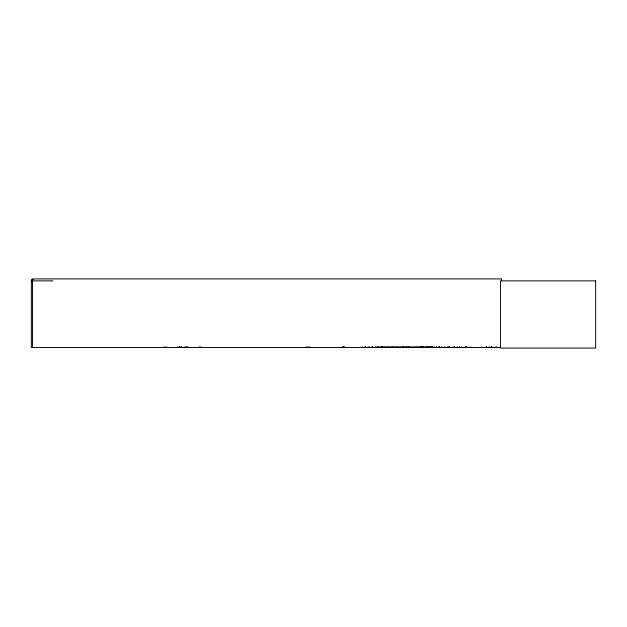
<?xml version="1.0" encoding="UTF-8"?>
<svg xmlns="http://www.w3.org/2000/svg" width="627" height="627" viewBox="0 0 627 627"><rect width="100%" height="100%" fill="white"/><g stroke="black" fill="none" stroke-linecap="round" stroke-linejoin="round"><path stroke-width="0.94" d="M398.004 347.507L398.012 346.974M408.091 347.507L408.099 346.974M426.297 347.507L426.297 346.974M449.285 347.507L449.293 346.974M459.372 347.507L459.372 346.974M460.022 347.444L460.038 346.974M469.976 347.444L469.984 346.974M427.003 347.444L427.449 347.507M361.763 347.53L365.635 347.46M429.072 347.46L429.338 347.523M367.681 347.476L368.088 347.46M368.135 347.444L368.159 347.021M432.614 347.084L432.779 347.523L432.614 347.084L403.584 347.084L403.788 347.476M406.719 347.507L406.312 347.507M408.475 347.507L408.616 347.084L408.976 347.507M408.914 347.491L409.11 347.084L409.251 347.507M427.277 347.507L427.559 347.287M429.534 347.507L430.059 347.287M430.224 347.507L429.699 347.287M430.388 347.507L430.506 347.287M431.979 347.507L432.113 347.084L432.277 347.523M432.309 347.507L432.285 346.833M404.25 347.523L403.584 347.084M406.037 347.507L405.512 347.53L405.669 347.084L407.001 347.287M434.597 347.46L434.636 347.021L434.683 347.53M481.575 347.46L496.537 347.476M377.799 347.46L377.854 347.021L377.909 347.53M432.904 347.46L432.975 347.021M33.309 279.611L31.35 279.611L31.35 347.53L500.644 347.53M31.35 280.872L52.856 280.872M376.38 347.092L403.122 347.092M376.357 347.272L403.145 347.272M403.561 347.287L432.638 347.287M375.761 347.507L371.882 347.46M376.372 347.491L447.741 347.499M448.407 347.499L448.407 347.005L448.376 347.53L471.708 347.507M422.723 347.46L422.755 346.833M442.631 347.46L442.568 347.021L442.497 347.53M375.361 347.46L375.299 347.021M420.458 347.444L420.443 347.021M496.223 347.444L496.169 346.974M488.825 347.46L488.778 347.021L488.731 347.53M432.418 347.491L432.411 346.833M471.629 347.444L471.614 346.974M427.097 347.53L427.058 346.974M449.355 347.46L449.355 346.974M416.218 347.507L416.218 346.974M501.624 280.872L501.624 278.905L32.455 278.905L32.455 347.53M496.278 346.974L496.278 347.53M491.819 346.833L491.819 347.53M491.56 346.833L491.56 347.53M491.411 346.833L491.411 347.53M491.059 346.833L491.059 347.53M489.35 346.974L489.35 347.53M486.521 346.833L486.521 347.53M486.262 346.833L486.191 347.53M481.92 346.974L481.92 347.53M466.637 346.833L466.637 347.53M466.284 346.833L466.284 347.53M465.367 346.833L465.367 347.53M465.022 346.833L465.022 347.53M461.668 346.974L461.668 347.53M459.215 346.974L459.215 347.53M454.559 346.833L454.559 347.53M454.512 346.833L454.512 347.53M454.348 346.833L454.285 347.53M454.16 346.833L454.214 347.53M454.003 346.833L453.917 347.53M449.136 346.974L449.136 347.53M447.772 346.974L447.772 347.53M447.341 346.974L447.341 347.53M444.896 347.005L444.896 347.53M444.559 346.974L444.535 347.53M441.283 346.974L441.283 347.53M439.77 346.833L439.77 347.53M439.645 346.833L439.645 347.53M439.018 346.974L439.018 347.53M438.594 346.974L438.594 347.53M436.87 346.833L436.87 347.53M436.604 346.833L436.604 347.53M433.657 346.974L433.657 347.53M433.038 346.974L433.038 347.53M431.737 346.833L431.737 347.53M431.47 346.833L431.47 347.53M429.558 346.974L429.558 347.53M428.155 346.974L428.155 347.53M426.721 347.021L426.705 347.476L426.666 346.974M423.609 346.833L423.609 347.53M423.327 346.833L423.327 347.53M422.543 346.833L422.543 347.53M421.43 346.833L421.438 347.53M421.125 346.833L421.093 347.53L421.078 346.833M420.388 346.974L420.388 347.53M403.224 346.833L403.232 347.53M402.871 346.833L402.887 347.53M395.582 346.974L395.582 347.53M392.4 346.833L392.4 347.53M392.126 346.833L392.126 347.53M387.58 346.974L387.58 347.53M384.179 346.974L384.179 347.53M382.031 346.833L382.031 347.53M381.812 346.833L381.812 347.53M375.236 346.974L375.236 347.53M372.501 346.833L372.501 347.53M372.383 346.833L372.383 347.53M371.748 346.974L371.748 347.53M369.374 346.833L369.381 347.53M368.221 346.974L368.292 347.53M365.768 346.974L365.768 347.53M365.141 346.833L365.141 347.53M365.024 346.833L365.024 347.53M362.288 346.974L362.288 347.53M344.184 346.692L344.184 347.53M343.909 346.692L343.909 347.53M343.612 346.692L343.612 347.53M342.224 346.692L342.224 347.53M309.589 346.692L309.589 347.53M307.904 346.692L307.904 347.53M306.172 346.692L306.172 347.53M201.008 346.692L201.008 347.53M199.621 346.692L199.621 347.53M188.366 346.974L188.312 347.53M187.598 346.974L187.598 347.53M187.504 346.974L187.504 347.53M186.674 346.974L186.674 347.53M186.282 346.974L186.235 347.53M185.843 346.974L185.843 347.53M184.981 346.974L184.941 347.53M184.166 346.974L184.173 347.53M181.822 346.974L181.822 347.53M181.775 346.974L181.775 347.53M181.054 346.974L181.054 347.53M180.96 346.974L180.96 347.53M180.129 346.974L180.129 347.53M179.737 346.974L179.737 347.53M179.69 346.974L179.69 347.53M179.298 346.974L179.298 347.53M178.397 346.974L178.436 347.53M177.629 346.974L177.629 347.53M166.014 346.692L166.014 347.53M164.282 346.692L164.282 347.53M595.65 280.872L500.518 280.872L500.518 348.095L595.65 348.095L595.65 280.872M420.231 347.46L420.192 347.021L420.145 347.53M457.553 347.53L457.553 346.974L457.522 347.499M457.154 347.499L457.154 347.005L457.122 347.53M448.799 347.53L448.799 346.974L448.775 347.499M422.277 347.53L422.277 346.974L422.214 347.53"/></g></svg>
